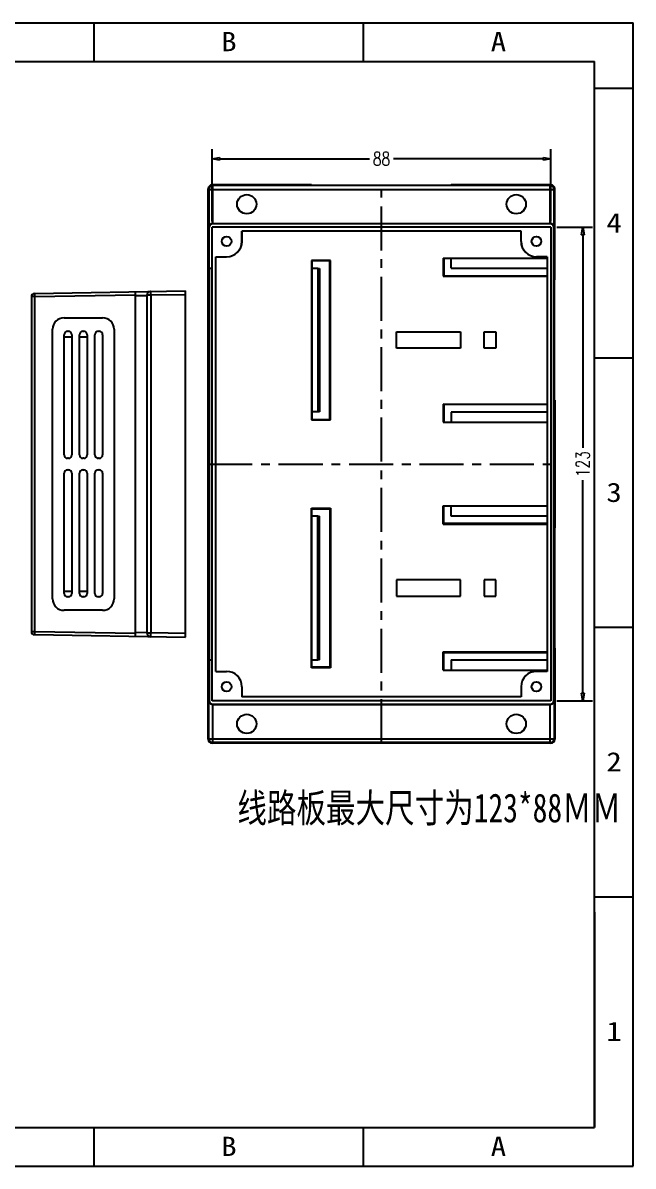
# Model space of a CAD drawing. Header units: millimetres. Extents: x -3871 to -3451, y -572 to -275.
# Drawn here: x -3609.9 to -3451.4, y -571.6 to -274.6 of the extents above; entities that cross this region are included whole.
import ezdxf
from ezdxf.enums import TextEntityAlignment as Align

# ---------------------------------------------------------------- set-up
doc = ezdxf.new("R2010")
doc.units = ezdxf.units.MM
doc.header["$LTSCALE"] = 0.5
doc.linetypes.add('CENTER', pattern=[50.8, 31.75, -6.35, 6.35, -6.35])
doc.layers.add('dim', color=3, linetype='Continuous')
doc.styles.add('romans', font='romans.shx', dxfattribs={"width": 0.75, "bigfont": 'fangsong.shx'})
doc.styles.add('TEXTSTYLE_0', font='txt', dxfattribs={"width": 0.8})
doc.dimstyles.new('MSTD', dxfattribs={"dimtxt": 3.5, "dimasz": 2, "dimexe": 2.5, "dimexo": 1.5, "dimgap": 1, "dimtad": 0, "dimdsep": 46, "dimtxsty": 'romans', "dimblk": 'CLOSEDBLANK', "dimcen": 0, "dimclrd": 92, "dimclre": 92, "dimclrt": 3, "dimadec": 1, "dimazin": 2, "dimtfac": 0.5, "dimtmove": 0, "dimatfit": 3, "dimfxl": 1, "dimarcsym": 0})

# ---------------------------------------------------------------- blocks, each defined once
blk = doc.blocks.new('SUN_6HWZ35TKXU86YGHH1AY77V3D6FJ')
at = {"color": 7, "linetype": 'Continuous'}
for p, q in [((-420, 297), (0, 297)), ((-140, 287), (-140, 297)), ((-70, 287), (-70, 297)), ((0, 0), (0, 297)), ((-410, 287), (-10, 287)), ((-10, 10), (-10, 287)), ((-10, 280), (0, 280)), ((-10, 210), (0, 210)), ((-10, 140), (0, 140)), ((-10, 70), (0, 70)), ((-410, 10), (-10, 10)), ((-140, 0), (-140, 10)), ((-70, 0), (-70, 10)), ((-420, 0), (0, 0))]:
    blk.add_line(p, q, dxfattribs=at)
at = {"color": 2, "linetype": 'Continuous', "style": 'TEXTSTYLE_0'}
for s, width, p, p2 in [('B', 1.2, (-106.98, 289.63), (-102.98, 289.63)), ('A', 1.05, (-36.98, 289.63), (-32.98, 289.63)), ('4', 1.12, (-6.95, 242.54), (-2.95, 242.54)), ('3', 1.2, (-6.95, 172.54), (-2.95, 172.54)), ('2', 1.2, (-6.95, 102.54), (-2.95, 102.54)), ('1', 3.36, (-6.95, 32.54), (-2.95, 32.54)), ('B', 1.2, (-106.98, 2.63), (-102.98, 2.63)), ('A', 1.05, (-36.98, 2.63), (-32.98, 2.63))]:
    blk.add_text(s, height=5, dxfattribs=dict(at, width=width)).set_placement(p, p2, align=Align.FIT)
blk = doc.blocks.new('_ClosedBlank')
at = {"color": 0, "linetype": 'ByBlock', "lineweight": -2}
for p, q in [((-1, 0.17), (0, 0)), ((-1, 0.17), (-1, -0.17)), ((0, 0), (-1, -0.17))]:
    blk.add_line(p, q, dxfattribs=at)
blk = doc.blocks.new('*D3')
at = {"layer": 'Defpoints', "color": 0}
for p in [(-2679.87, -2214.31), (-2767.87, -2232.12), (-2679.87, -2232.12)]:
    blk.add_point(p, dxfattribs=at)
at = {"layer": 'dim', "color": 92, "lineweight": -2}
for p, q in [((-2767.87, -2230.62), (-2767.87, -2211.81)), ((-2679.87, -2230.62), (-2679.87, -2211.81)), ((-2765.87, -2214.31), (-2727, -2214.31)), ((-2681.87, -2214.31), (-2720.75, -2214.31))]:
    blk.add_line(p, q, dxfattribs=at)
at = {"layer": 'dim', "color": 92, "lineweight": -2, "xscale": 2, "yscale": 2, "zscale": 2, "rotation": 180}
blk.add_blockref('_ClosedBlank', (-2767.87, -2214.31), dxfattribs=at)
at = {"layer": 'dim', "color": 92, "lineweight": -2, "xscale": 2, "yscale": 2, "zscale": 2}
blk.add_blockref('_ClosedBlank', (-2679.87, -2214.31), dxfattribs=at)
at = {"layer": 'dim', "color": 3, "insert": (-2723.87, -2214.31), "char_height": 3.5, "attachment_point": 5, "style": 'romans'}
blk.add_mtext('88', dxfattribs=at)
blk = doc.blocks.new('*D4')
at = {"layer": 'Defpoints', "color": 0}
for p in [(-2679.87, -2232.12), (-2679.87, -2355.12), (-2671.6, -2355.12)]:
    blk.add_point(p, dxfattribs=at)
at = {"layer": 'dim', "color": 92, "lineweight": -2}
for p, q in [((-2678.37, -2232.12), (-2669.1, -2232.12)), ((-2671.6, -2234.12), (-2671.6, -2289.44)), ((-2671.6, -2353.12), (-2671.6, -2297.81)), ((-2678.37, -2355.12), (-2669.1, -2355.12))]:
    blk.add_line(p, q, dxfattribs=at)
at = {"layer": 'dim', "color": 92, "lineweight": -2, "xscale": 2, "yscale": 2, "zscale": 2}
for p, rotation in [((-2671.6, -2232.12), 90), ((-2671.6, -2355.12), 270)]:
    blk.add_blockref('_ClosedBlank', p, dxfattribs=dict(at, rotation=rotation))
at = {"layer": 'dim', "color": 3, "insert": (-2671.6, -2293.62), "char_height": 3.5, "attachment_point": 5, "rotation": 90, "style": 'romans'}
blk.add_mtext('123', dxfattribs=at)

msp = doc.modelspace()

# ---------------------------------------------------------------- linework, layer by layer
at = {"color": 7, "linetype": 'Continuous'}
for p, q in [((-3561.8, -460.702), (-3561.8, -317.702)), ((-3561.8, -317.702), (-3561.643, -317.859)), ((-3560.8, -316.702), (-3560.643, -316.859)), ((-3534.979, -316.702), (-3560.8, -316.702)), ((-3560.643, -326.702), (-3560.643, -316.859)), ((-3472.957, -316.859), (-3560.643, -316.859)), ((-3534.979, -316.702), (-3534.908, -316.773)), ((-3534.908, -316.773), (-3498.761, -316.773)), ((-3498.69, -316.702), (-3498.761, -316.773)), ((-3472.8, -316.702), (-3498.69, -316.702)), ((-3472.8, -316.702), (-3472.957, -316.859)), ((-3472.957, -326.702), (-3472.957, -316.859)), ((-3471.8, -317.702), (-3471.958, -317.859)), ((-3471.8, -341.385), (-3471.8, -317.702)), ((-3561.643, -317.859), (-3561.643, -327.684)), ((-3561.643, -317.859), (-3471.958, -317.859)), ((-3471.958, -327.684), (-3471.958, -317.859)), ((-3561.643, -327.684), (-3561.573, -327.754)), ((-3561.573, -338.327), (-3561.573, -327.754)), ((-3560.8, -450.702), (-3560.8, -327.702)), ((-3472.8, -327.702), (-3560.8, -327.702)), ((-3560.626, -326.702), (-3560.573, -326.754)), ((-3560.626, -326.702), (-3472.975, -326.702)), ((-3473.027, -326.754), (-3560.573, -326.754)), ((-3553.048, -331.357), (-3553.048, -328.702)), ((-3480.553, -328.702), (-3553.048, -328.702)), ((-3553.03, -331.357), (-3553.03, -328.702)), ((-3480.57, -331.357), (-3480.57, -328.702)), ((-3480.553, -331.357), (-3480.553, -328.702)), ((-3473.027, -326.754), (-3472.975, -326.702)), ((-3472.8, -327.702), (-3472.8, -450.702)), ((-3472.027, -327.754), (-3471.958, -327.684)), ((-3472.027, -450.649), (-3472.027, -327.754)), ((-3480.57, -331.357), (-3480.553, -331.357)), ((-3559.8, -443.054), (-3559.8, -335.349)), ((-3559.8, -335.349), (-3557.04, -335.349)), ((-3559.8, -335.366), (-3557.04, -335.366)), ((-3476.56, -335.349), (-3476.56, -335.366)), ((-3473.8, -335.349), (-3476.56, -335.349)), ((-3473.8, -335.366), (-3476.56, -335.366)), ((-3473.8, -335.349), (-3473.8, -443.054)), ((-3561.591, -338.327), (-3561.591, -440.077)), ((-3561.573, -338.327), (-3560.8, -338.327)), ((-3534.954, -336.292), (-3534.954, -377.727)), ((-3534.908, -336.429), (-3534.954, -336.292)), ((-3530.085, -336.292), (-3534.954, -336.292)), ((-3534.908, -336.429), (-3534.908, -377.59)), ((-3530.223, -336.429), (-3534.908, -336.429)), ((-3533.363, -338.365), (-3534.908, -338.365)), ((-3533.363, -338.365), (-3533.363, -375.654)), ((-3533.363, -338.365), (-3532.871, -338.374)), ((-3532.871, -338.374), (-3532.871, -375.646)), ((-3530.223, -336.429), (-3530.085, -336.292)), ((-3530.223, -377.59), (-3530.223, -336.429)), ((-3530.085, -377.727), (-3530.085, -336.292)), ((-3500.771, -335.682), (-3500.771, -340.405)), ((-3500.771, -335.682), (-3473.8, -335.682)), ((-3500.634, -335.682), (-3500.634, -340.268)), ((-3498.726, -338.332), (-3498.726, -335.682)), ((-3498.726, -338.332), (-3473.8, -338.332)), ((-3500.634, -340.268), (-3500.771, -340.405)), ((-3500.771, -340.405), (-3473.8, -340.405)), ((-3500.634, -340.268), (-3473.8, -340.268)), ((-3471.871, -372.635), (-3471.871, -341.385)), ((-3471.871, -341.385), (-3471.8, -341.385)), ((-3606.948, -344.886), (-3567.734, -344.202)), ((-3580.734, -433.975), (-3580.734, -344.429)), ((-3567.734, -434.202), (-3567.734, -344.202)), ((-3607.734, -345.686), (-3607.734, -432.717)), ((-3606.934, -345.686), (-3607.734, -345.686)), ((-3606.948, -344.886), (-3606.934, -345.686)), ((-3606.934, -345.686), (-3580.734, -345.229)), ((-3606.934, -345.686), (-3606.934, -432.717)), ((-3580.734, -345.428), (-3577.734, -345.376)), ((-3577.734, -345.359), (-3577.734, -433.044)), ((-3576.752, -345.359), (-3577.734, -345.359)), ((-3567.734, -345.202), (-3576.752, -345.359)), ((-3576.752, -345.359), (-3576.752, -433.044)), ((-3599.234, -351.202), (-3589.234, -351.202)), ((-3602.234, -424.202), (-3602.234, -354.202)), ((-3599.23, -386.802), (-3599.23, -355.602)), ((-3597.23, -356.202), (-3599.23, -356.202)), ((-3598.33, -354.702), (-3598.13, -354.702)), ((-3597.23, -355.602), (-3597.23, -386.802)), ((-3595.23, -386.802), (-3595.23, -355.602)), ((-3593.23, -356.202), (-3595.23, -356.202)), ((-3594.33, -354.702), (-3594.13, -354.702)), ((-3593.23, -355.602), (-3593.23, -386.802)), ((-3591.23, -386.802), (-3591.23, -355.602)), ((-3590.33, -354.702), (-3590.13, -354.702)), ((-3589.23, -355.602), (-3589.23, -386.802)), ((-3586.234, -354.202), (-3586.234, -424.202)), ((-3512.934, -359.132), (-3512.934, -354.888)), ((-3512.934, -354.888), (-3496.316, -354.888)), ((-3496.316, -354.888), (-3496.316, -359.132)), ((-3490.12, -359.132), (-3490.12, -354.888)), ((-3490.12, -354.888), (-3487.084, -354.888)), ((-3487.084, -354.888), (-3487.084, -359.132)), ((-3496.316, -359.132), (-3512.934, -359.132)), ((-3487.084, -359.132), (-3490.12, -359.132)), ((-3500.771, -373.615), (-3500.771, -378.337)), ((-3500.771, -373.615), (-3473.8, -373.615)), ((-3500.634, -373.752), (-3500.771, -373.615)), ((-3500.634, -373.752), (-3500.634, -378.337)), ((-3473.8, -373.752), (-3500.634, -373.752)), ((-3471.871, -372.635), (-3471.8, -372.635)), ((-3471.8, -372.635), (-3471.8, -405.769)), ((-3533.363, -375.654), (-3534.908, -375.654)), ((-3532.871, -375.646), (-3533.363, -375.654)), ((-3473.8, -375.687), (-3498.726, -375.687)), ((-3498.726, -375.687), (-3498.726, -378.337)), ((-3534.954, -377.727), (-3534.908, -377.59)), ((-3534.954, -377.727), (-3530.085, -377.727)), ((-3534.908, -377.59), (-3530.223, -377.59)), ((-3530.223, -377.59), (-3530.085, -377.727)), ((-3500.771, -378.337), (-3473.8, -378.337)), ((-3598.13, -387.702), (-3598.33, -387.702)), ((-3594.13, -387.702), (-3594.33, -387.702)), ((-3590.13, -387.702), (-3590.33, -387.702)), ((-3599.23, -422.802), (-3599.23, -391.602)), ((-3598.33, -390.702), (-3598.13, -390.702)), ((-3597.23, -391.602), (-3597.23, -422.802)), ((-3595.23, -422.802), (-3595.23, -391.602)), ((-3594.33, -390.702), (-3594.13, -390.702)), ((-3593.23, -391.602), (-3593.23, -422.802)), ((-3591.23, -422.802), (-3591.23, -391.602)), ((-3590.33, -390.702), (-3590.13, -390.702)), ((-3589.23, -391.602), (-3589.23, -422.802)), ((-3534.954, -442.111), (-3534.954, -400.676)), ((-3534.954, -400.676), (-3534.908, -400.813)), ((-3534.954, -400.676), (-3530.085, -400.676)), ((-3534.908, -441.974), (-3534.908, -400.813)), ((-3534.908, -400.813), (-3530.223, -400.813)), ((-3530.223, -400.813), (-3530.085, -400.676)), ((-3530.223, -400.813), (-3530.223, -441.974)), ((-3530.085, -400.676), (-3530.085, -442.111)), ((-3500.771, -400.066), (-3473.8, -400.066)), ((-3500.771, -404.789), (-3500.771, -400.066)), ((-3500.634, -404.652), (-3500.634, -400.066)), ((-3498.726, -402.716), (-3498.726, -400.066)), ((-3533.363, -402.749), (-3534.908, -402.749)), ((-3533.363, -440.038), (-3533.363, -402.749)), ((-3533.363, -402.749), (-3532.871, -402.758)), ((-3532.871, -440.03), (-3532.871, -402.758)), ((-3473.8, -402.716), (-3498.726, -402.716)), ((-3500.634, -404.652), (-3500.771, -404.789)), ((-3500.771, -404.789), (-3473.8, -404.789)), ((-3473.8, -404.652), (-3500.634, -404.652)), ((-3471.871, -405.769), (-3471.8, -405.769)), ((-3471.871, -405.769), (-3471.871, -437.019)), ((-3496.316, -419.272), (-3512.934, -419.272)), ((-3512.934, -419.272), (-3512.934, -423.516)), ((-3496.316, -423.516), (-3496.316, -419.272)), ((-3487.084, -419.272), (-3490.12, -419.272)), ((-3490.12, -419.272), (-3490.12, -423.516)), ((-3487.084, -423.516), (-3487.084, -419.272)), ((-3599.23, -422.202), (-3597.23, -422.202)), ((-3598.13, -423.702), (-3598.33, -423.702)), ((-3595.23, -422.202), (-3593.23, -422.202)), ((-3594.13, -423.702), (-3594.33, -423.702)), ((-3590.13, -423.702), (-3590.33, -423.702)), ((-3512.934, -423.516), (-3496.316, -423.516)), ((-3490.12, -423.516), (-3487.084, -423.516)), ((-3589.234, -427.202), (-3599.234, -427.202)), ((-3607.734, -432.717), (-3606.934, -432.717)), ((-3606.934, -432.717), (-3606.948, -433.517)), ((-3606.948, -433.517), (-3567.734, -434.202)), ((-3606.934, -432.717), (-3580.734, -433.175)), ((-3577.734, -433.027), (-3580.734, -432.975)), ((-3577.734, -433.044), (-3576.752, -433.044)), ((-3567.734, -433.202), (-3576.752, -433.044)), ((-3500.771, -437.999), (-3473.8, -437.999)), ((-3500.634, -438.136), (-3500.771, -437.999)), ((-3500.771, -442.721), (-3500.771, -437.999)), ((-3500.634, -438.136), (-3473.8, -438.136)), ((-3500.634, -442.721), (-3500.634, -438.136)), ((-3471.871, -437.019), (-3471.8, -437.019)), ((-3471.8, -437.019), (-3471.8, -460.702)), ((-3561.573, -440.077), (-3560.8, -440.077)), ((-3561.573, -440.077), (-3561.573, -450.649)), ((-3534.908, -441.974), (-3534.954, -442.111)), ((-3530.085, -442.111), (-3534.954, -442.111)), ((-3534.908, -440.038), (-3533.363, -440.038)), ((-3530.223, -441.974), (-3534.908, -441.974)), ((-3532.871, -440.03), (-3533.363, -440.038)), ((-3530.223, -441.974), (-3530.085, -442.111)), ((-3498.726, -440.071), (-3473.8, -440.071)), ((-3498.726, -440.071), (-3498.726, -442.721)), ((-3559.8, -443.054), (-3557.04, -443.054)), ((-3557.04, -443.037), (-3557.04, -443.054)), ((-3500.771, -442.721), (-3473.8, -442.721)), ((-3476.56, -443.054), (-3476.56, -443.037)), ((-3473.8, -443.054), (-3476.56, -443.054)), ((-3553.048, -447.047), (-3553.03, -447.047)), ((-3553.048, -447.047), (-3553.048, -449.702)), ((-3480.57, -447.047), (-3480.553, -447.047)), ((-3480.57, -447.047), (-3480.57, -449.702)), ((-3480.553, -447.047), (-3480.553, -449.702)), ((-3561.643, -450.719), (-3561.573, -450.649)), ((-3561.643, -460.544), (-3561.643, -450.719)), ((-3472.8, -450.702), (-3560.8, -450.702)), ((-3480.553, -449.702), (-3553.048, -449.702)), ((-3472.027, -450.649), (-3471.958, -450.719)), ((-3471.958, -450.719), (-3471.958, -460.544)), ((-3560.643, -461.544), (-3560.643, -451.702)), ((-3560.626, -451.702), (-3560.573, -451.649)), ((-3560.626, -451.702), (-3472.975, -451.702)), ((-3473.027, -451.649), (-3560.573, -451.649)), ((-3473.027, -451.649), (-3472.975, -451.702)), ((-3472.957, -461.544), (-3472.957, -451.702)), ((-3561.8, -460.702), (-3561.643, -460.544)), ((-3561.643, -460.544), (-3471.958, -460.544)), ((-3560.8, -461.702), (-3560.643, -461.544)), ((-3534.979, -461.702), (-3560.8, -461.702)), ((-3472.957, -461.544), (-3560.643, -461.544)), ((-3534.979, -461.702), (-3534.908, -461.631)), ((-3534.908, -461.631), (-3498.761, -461.631)), ((-3498.69, -461.702), (-3498.761, -461.631)), ((-3472.8, -461.702), (-3498.69, -461.702)), ((-3472.8, -461.702), (-3472.957, -461.544)), ((-3471.8, -460.702), (-3471.958, -460.544))]:
    msp.add_line(p, q, dxfattribs=at)
at = {"color": 1, "linetype": 'CENTER', "ltscale": 0.72}
for p, q in [((-3516.8, -461.702), (-3516.8, -316.702)), ((-3561.8, -389.202), (-3471.8, -389.202))]:
    msp.add_line(p, q, dxfattribs=at)
for p in [(-3461.449, -505.589), (-3561.449, -561.589)]:
    msp.add_line(p, (-3461.449, -561.589))
at = {"color": 7, "linetype": 'Continuous'}
for centre, radius in [((-3551.8, -321.702), 2.5), ((-3481.8, -321.702), 2.5), ((-3557.04, -331.357), 1.25), ((-3476.56, -331.357), 1.25), ((-3557.04, -447.047), 1.25), ((-3476.56, -447.047), 1.25), ((-3551.8, -456.702), 2.5), ((-3481.8, -456.702), 2.5)]:
    msp.add_circle(centre, radius, dxfattribs=at)
for centre, radius, start, end in [((-3560.643, -317.859), 1, 90.02081, 179.97919), ((-3472.958, -317.859), 1, 0.02081, 89.97919), ((-3557.04, -331.357), 4.01, 270, 0), ((-3557.04, -331.357), 3.992, 270, 0), ((-3476.56, -331.357), 4.01, 180, 270), ((-3476.56, -331.357), 3.992, 180, 270), ((-3576.734, -345.359), 1, 91, 180), ((-3606.934, -345.686), 0.8, 91, 180), ((-3599.234, -354.202), 3, 90, 180), ((-3589.234, -354.202), 3, 0, 90), ((-3598.33, -355.602), 0.9, 90, 180), ((-3598.13, -355.602), 0.9, 0, 90), ((-3594.33, -355.602), 0.9, 90, 180), ((-3594.13, -355.602), 0.9, 0, 90), ((-3590.33, -355.602), 0.9, 90, 180), ((-3590.13, -355.602), 0.9, 0, 90), ((-3598.33, -386.802), 0.9, 180, 270), ((-3598.13, -386.802), 0.9, 270, 0), ((-3594.33, -386.802), 0.9, 180, 270), ((-3594.13, -386.802), 0.9, 270, 0), ((-3590.33, -386.802), 0.9, 180, 270), ((-3590.13, -386.802), 0.9, 270, 0), ((-3598.33, -391.602), 0.9, 90, 180), ((-3598.13, -391.602), 0.9, 0, 90), ((-3594.33, -391.602), 0.9, 90, 180), ((-3594.13, -391.602), 0.9, 0, 90), ((-3590.33, -391.602), 0.9, 90, 180), ((-3590.13, -391.602), 0.9, 0, 90), ((-3599.234, -424.202), 3, 180, 270), ((-3598.33, -422.802), 0.9, 180, 270), ((-3598.13, -422.802), 0.9, 270, 0), ((-3594.33, -422.802), 0.9, 180, 270), ((-3594.13, -422.802), 0.9, 270, 0), ((-3590.33, -422.802), 0.9, 180, 270), ((-3590.13, -422.802), 0.9, 270, 0), ((-3589.234, -424.202), 3, 270, 0), ((-3606.934, -432.717), 0.8, 180, 269), ((-3576.734, -433.044), 1, 180, 269), ((-3557.04, -447.047), 3.992, 0, 90), ((-3476.56, -447.047), 3.992, 90, 180), ((-3560.643, -460.544), 1, 180.02081, 269.97919), ((-3472.958, -460.544), 1, 270.0208, 359.9792)]:
    msp.add_arc(centre, radius, start, end, dxfattribs=at)
for centre, major_axis, start_param, end_param in [((-3560.8, -317.702), (-0.707, 0.707), -0.7852459, 0.7852459), ((-3472.8, -317.702), (0.707, 0.707), -0.7852459, 0.7852459), ((-3560.573, -327.754), (-0.707, 0.707), -0.7852459, 0.7852459), ((-3473.027, -327.754), (-0.707, -0.707), 2.3563468, 3.9268385), ((-3560.573, -450.649), (0.707, 0.707), -3.9268385, -2.3563468), ((-3473.027, -450.649), (0.707, -0.707), -0.7852459, 0.7852459), ((-3560.8, -460.702), (0.707, 0.707), 2.3563468, 3.9268385), ((-3472.8, -460.702), (-0.707, 0.707), 2.3563468, 3.9268385)]:
    msp.add_ellipse(centre, major_axis=major_axis, ratio=0.9996955, start_param=start_param, end_param=end_param, dxfattribs=at)
for points, start_tangent, end_tangent in [([(-3560.626, -326.702), (-3560.909, -326.742), (-3561.14, -326.84), (-3561.326, -326.978), (-3561.466, -327.141), (-3561.564, -327.319), (-3561.622, -327.503), (-3561.643, -327.684)], (-1, 0), (-0.0177569, -0.9998423)), ([(-3471.958, -327.684), (-3471.978, -327.503), (-3472.036, -327.319), (-3472.134, -327.141), (-3472.275, -326.978), (-3472.46, -326.84), (-3472.692, -326.742), (-3472.975, -326.702)], (-0.0177569, 0.9998423), (-1, 0)), ([(-3576.752, -344.359), (-3576.756, -344.409), (-3576.759, -344.552), (-3576.759, -344.776), (-3576.756, -345.055), (-3576.752, -345.359)], (-0.9998477, -0.0174524), (0.0174471, -0.9998478)), ([(-3576.752, -433.044), (-3576.756, -433.353), (-3576.759, -433.632), (-3576.759, -433.853), (-3576.756, -433.995), (-3576.752, -434.044)], (-0.0174471, -0.9998478), (0.9998477, -0.0174524)), ([(-3560.626, -451.702), (-3560.909, -451.662), (-3561.14, -451.563), (-3561.326, -451.425), (-3561.466, -451.262), (-3561.564, -451.085), (-3561.622, -450.901), (-3561.643, -450.719)], (-1, 0), (-0.0177569, 0.9998423)), ([(-3471.958, -450.719), (-3471.978, -450.901), (-3472.036, -451.085), (-3472.134, -451.262), (-3472.275, -451.425), (-3472.46, -451.563), (-3472.692, -451.662), (-3472.975, -451.702)], (-0.0177569, -0.9998423), (-1, 0))]:
    msp.add_spline(points, degree=3, dxfattribs=dict(at, start_tangent=start_tangent, end_tangent=end_tangent))

# ---------------------------------------------------------------- block references
at = {"layer": 'dim'}
msp.add_blockref('SUN_6HWZ35TKXU86YGHH1AY77V3D6FJ', (-3451.449, -571.589), dxfattribs=at)

# ---------------------------------------------------------------- texts
at = {"color": 4, "insert": (-3554.23, -474.777), "char_height": 7.5, "width": 173.3127, "attachment_point": 1, "style": 'romans'}
msp.add_mtext('{\\fKaiTi_GB2312|b0|i0|c134|p49;线路板最大尺寸为123*88ＭＭ}', dxfattribs=at)

# ---------------------------------------------------------------- dimensions: what is measured, and where the dimension line sits
at = {"layer": 'dim'}
dim = msp.add_linear_dim(base=(-3472.8, -309.884), p1=(-3560.8, -327.702), p2=(-3472.8, -327.702), dimstyle='MSTD', dxfattribs=at)
dim.commit()
dim.dimension.update_dxf_attribs({"geometry": '*D3', "text_midpoint": (-3516.8, -309.884), "insert": (-792.928, 1904.422)})
dim = msp.add_linear_dim(base=(-3464.527, -450.702), p1=(-3472.8, -327.702), p2=(-3472.8, -450.702), angle=90, dimstyle='MSTD', dxfattribs=at)
dim.commit()
dim.dimension.update_dxf_attribs({"geometry": '*D4', "text_midpoint": (-3464.527, -389.202), "insert": (-792.928, 1904.422)})

doc.saveas('drawing.dxf')
